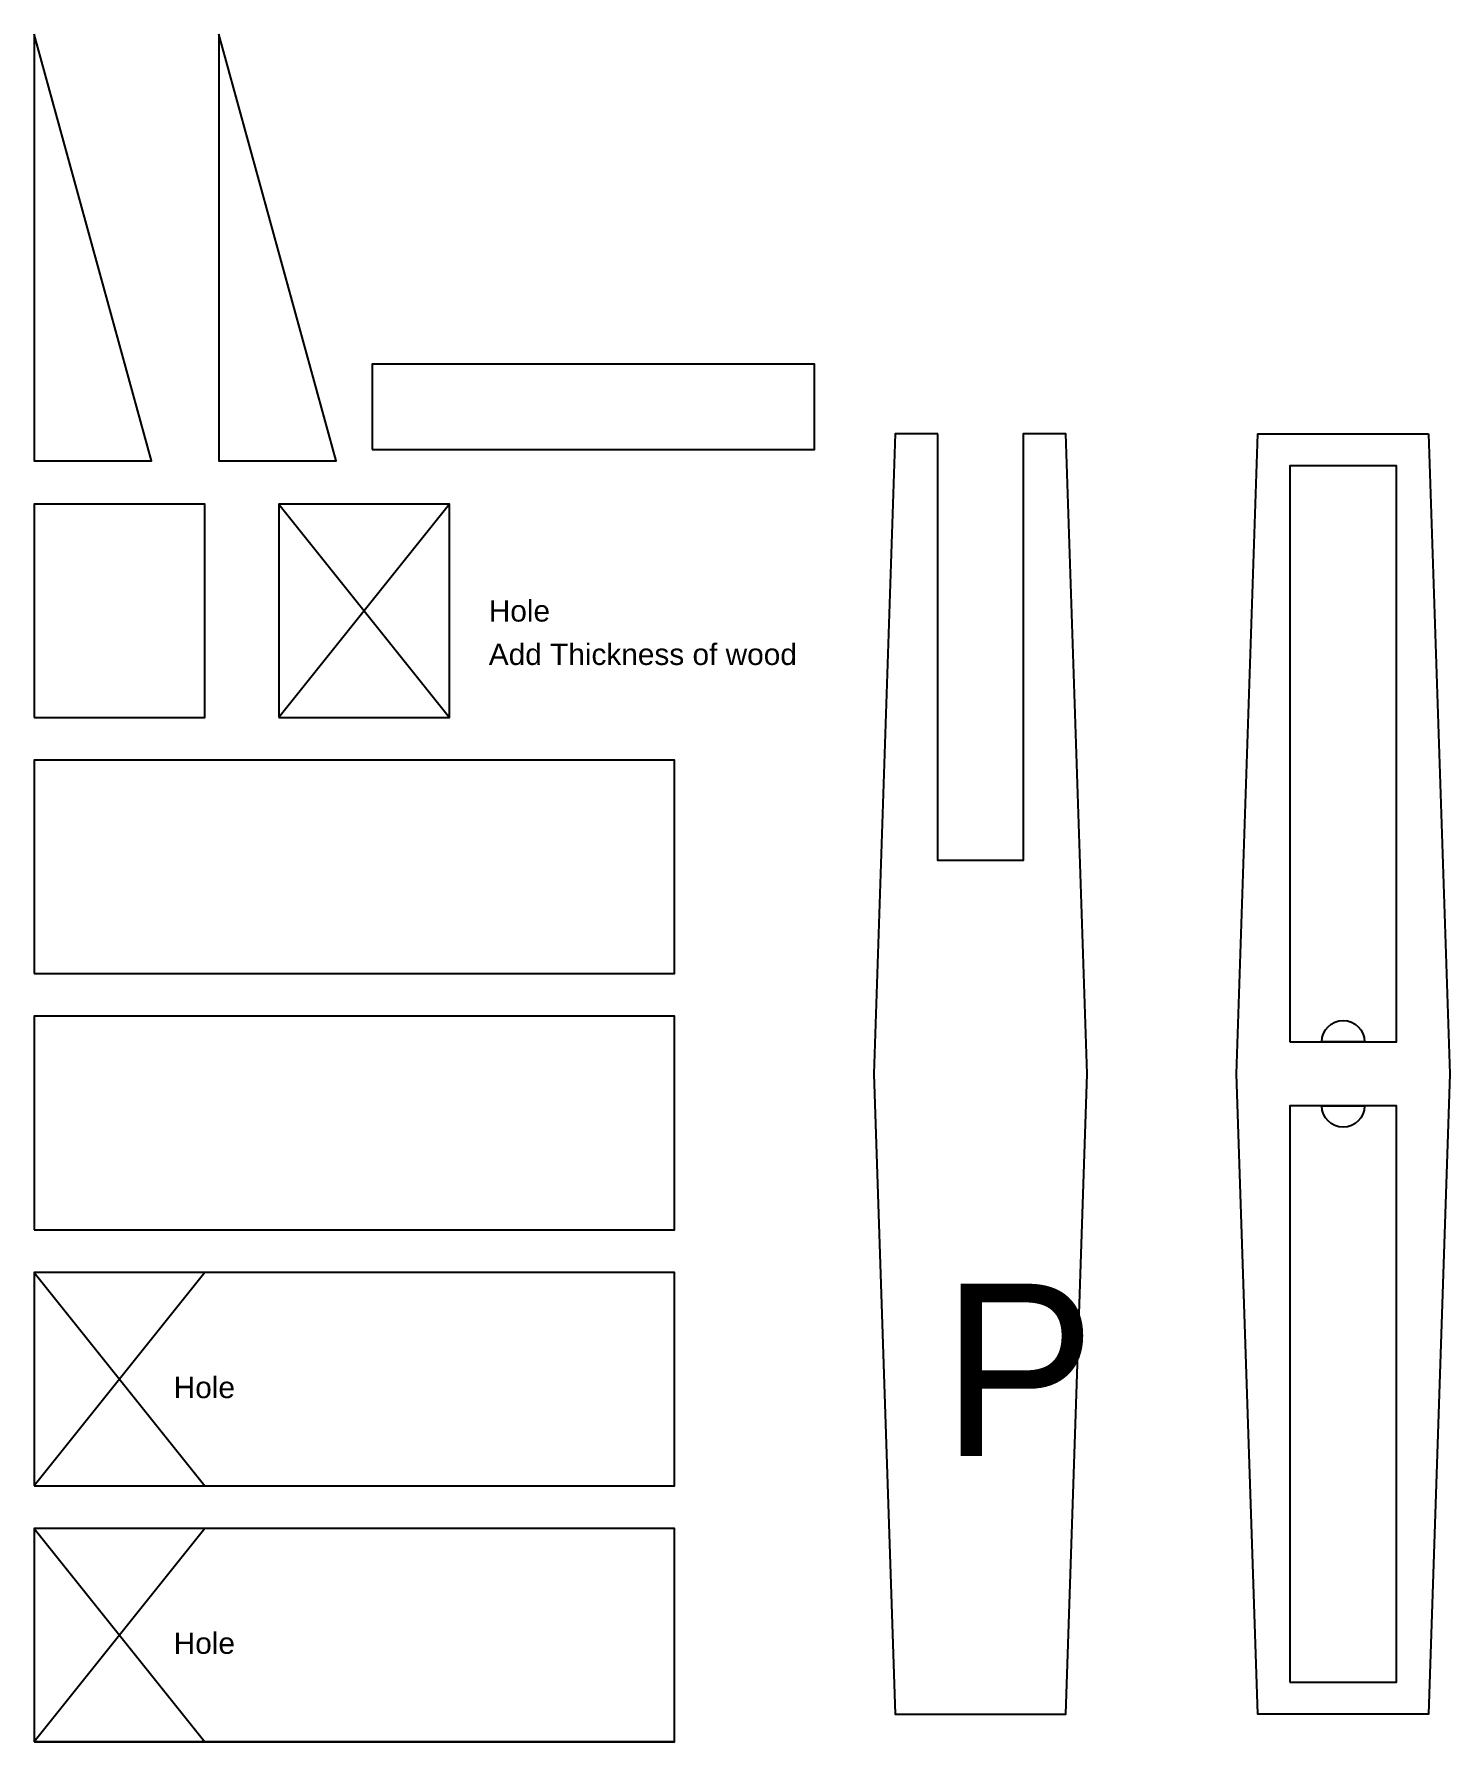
# Model space of a CAD drawing. Header units: inches. Extents: x 320 to 983, y 0 to 800.
import ezdxf

# ---------------------------------------------------------------- set-up
doc = ezdxf.new("R2010")
doc.units = ezdxf.units.IN
doc.header["$MEASUREMENT"] = 0
doc.styles.add('Engraving', font='Gill Sans.ttf')
doc.styles.get("Standard").update_dxf_attribs({"font": 'Arial'})

msp = doc.modelspace()

# ---------------------------------------------------------------- linework, layer by layer
for p, q in [((434.56, 580), (514.56, 480)), ((514.56, 580), (434.56, 480)), ((319.9, 220), (399.9, 120)), ((399.9, 220), (319.9, 120)), ((319.9, 100), (399.9, 0)), ((399.9, 100), (319.9, 0)), ((620.07, 0), (319.9, 0))]:
    msp.add_line(p, q)
for points in [[(319.9, 800.26), (319.9, 600.26), (374.9, 600.26), (319.9, 800.26)], [(406.43, 800.26), (406.43, 600.26), (461.43, 600.26), (406.43, 800.26)], [(973.44, 613.02), (983.44, 313.02), (973.44, 13.02), (893.44, 13.02), (883.44, 313.02), (893.44, 613.02), (973.44, 613.02)]]:
    msp.add_lwpolyline(points)
for points in [[(478.28, 605.62), (685.71, 605.62), (685.71, 645.62), (478.28, 645.62)], [(743.51, 613.02), (723.51, 613.02), (713.51, 313.02), (723.51, 13.02), (803.51, 13.02), (813.51, 313.02), (803.51, 613.02), (783.51, 613.02), (783.51, 413.02), (743.51, 413.02)], [(908.44, 328.02), (958.44, 328.02), (958.44, 598.02), (908.44, 598.02)], [(319.9, 480), (399.9, 480), (399.9, 580), (319.9, 580)], [(434.56, 480), (514.56, 480), (514.56, 580), (434.56, 580)], [(319.9, 360), (620.07, 360), (620.07, 460), (319.9, 460)], [(319.9, 240), (620.07, 240), (620.07, 340), (319.9, 340)], [(908.44, 28.02), (958.44, 28.02), (958.44, 298.02), (908.44, 298.02)], [(319.9, 120), (620.07, 120), (620.07, 220), (319.9, 220)], [(319.9, 0), (620.07, 0), (620.07, 100), (319.9, 100)]]:
    msp.add_lwpolyline(points, close=True)
for points in [[(943.44, 328.02), (923.44, 328.02, -1)], [(923.44, 298.02), (943.44, 298.02, -1)]]:
    msp.add_lwpolyline(points, format="xyb", close=True)

# ---------------------------------------------------------------- texts
for s, p in [('Hole', (532.98, 524.98)), ('Add Thickness of wood', (532.98, 504.64)), ('Hole', (385.31, 161.09)), ('Hole', (385.31, 41.24))]:
    msp.add_text(s, height=10).set_placement(p)
at = {"insert": (757.62, 214.71), "char_height": 80.7271, "attachment_point": 1, "style": 'Engraving'}
msp.add_mtext_dynamic_manual_height_columns('\\pi-12.336;{\\fAvenir|b0|i0|c0|p0;P}', width=25.4983, gutter_width=50, heights=[0], dxfattribs=at)

doc.saveas('drawing.dxf')
